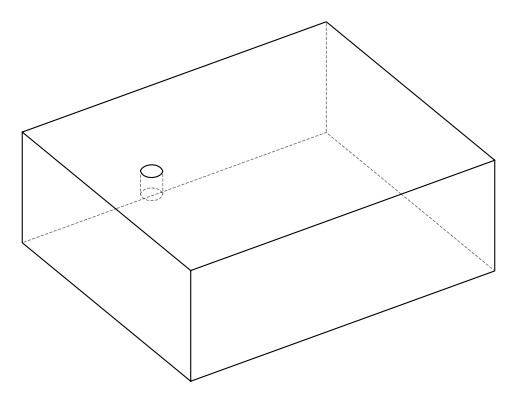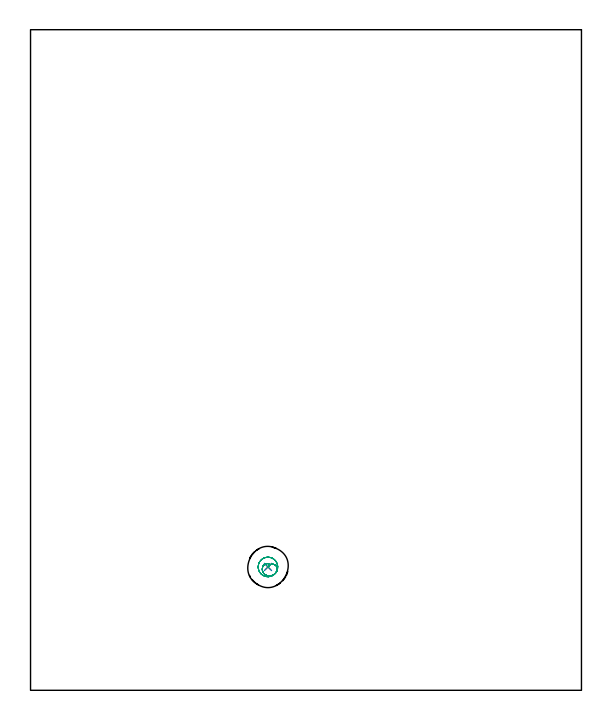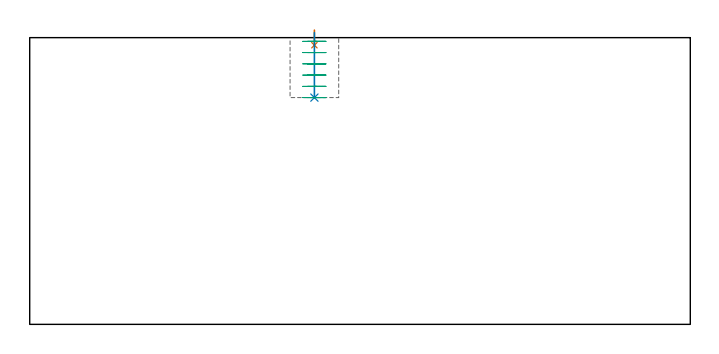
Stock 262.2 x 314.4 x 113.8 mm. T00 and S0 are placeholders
(PLAN: 3 operations, 2 tool changes, 1.4 min)
(1 SPOT_DRILL | STEP1POCKET | NXT0321_9005460120000 | 0.05 min | 182 mm3)
(2 DRILL_BLIND_HOLE_INTO_CENTER | STEP1POCKET | NXT0301_128 | 0.1 min | 2382 mm3)
(3 MILL_ROUGH_BLIND_HOLE_CONTOUR | STEP1POCKET | NXT0201_013 | Spiral | 1.28 min | 4392 mm3)
(TOOL NXT0321_9005460120000 | NC Spot Drill, 142deg, 12mm, Carbide, Uncoated | D12 PA142 FL30 Z2)
(TOOL NXT0301_128 | Carbide Drill 12mm [861.1-1200-036A1-GP GC34] | D12 PA150 FL37.4 Z2)
(TOOL NXT0201_013 | ENDMILL 10mm | D10 FL30 Z4)
(OP 1 SPOT_DRILL)
G17 G21 G94 G90
T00 M6
G54
G17 G0 G90 X113. Y58.7 S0 M3
G43 Z123.8 H0
G94 G81 G98 Z110.8 F250. R116.8
G80
M5
M2
(OP 2 DRILL_BLIND_HOLE_INTO_CENTER)
G17 G21 G94 G90
T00 M6
G54
G17 G0 G90 X113. Y58.7 S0 M3
G43 Z123.8 H1
G94 G81 G98 Z90. F250. R115.8
G80
M5
M2
(OP 3 MILL_ROUGH_BLIND_HOLE_CONTOUR)
G17 G21 G94 G90
T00 M6
G54
G17 G0 G90 X113. Y58.7 S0 M3
G43 Z123.8 H0
Z112.333
G94 G3 X113.17 Y60.24 R0.779 F250.
X110.731 Y59.207 R2.278
X112.251 Y54.728 R3.076
X117.207 Y56.72 R3.923
X114.98 Y62.907 R4.65
X117.207 Y56.72 R-4.65
X116.094 Y59.814 R2.325
X113. Y58.7 R2.325
G0 Z107.867
G3 X113.17 Y60.24 R0.779
X110.731 Y59.207 R2.278
X112.251 Y54.728 R3.076
X117.207 Y56.72 R3.923
X114.98 Y62.907 R4.65
X117.207 Y56.72 R-4.65
X116.094 Y59.814 R2.325
X113. Y58.7 R2.325
G0 Z103.4
G3 X113.17 Y60.24 R0.779
X110.731 Y59.207 R2.278
X112.251 Y54.728 R3.076
X117.207 Y56.72 R3.923
X114.98 Y62.907 R4.65
X117.207 Y56.72 R-4.65
X116.094 Y59.814 R2.325
X113. Y58.7 R2.325
G0 Z98.933
G3 X113.17 Y60.24 R0.779
X110.731 Y59.207 R2.278
X112.251 Y54.728 R3.076
X117.207 Y56.72 R3.923
X114.98 Y62.907 R4.65
X117.207 Y56.72 R-4.65
X116.094 Y59.814 R2.325
X113. Y58.7 R2.325
G0 Z94.467
G3 X113.17 Y60.24 R0.779
X110.731 Y59.207 R2.278
X112.251 Y54.728 R3.076
X117.207 Y56.72 R3.923
X114.98 Y62.907 R4.65
X117.207 Y56.72 R-4.65
X116.094 Y59.814 R2.325
X113. Y58.7 R2.325
G0 Z90.
G3 X113.17 Y60.24 R0.779
X110.731 Y59.207 R2.278
X112.251 Y54.728 R3.076
X117.207 Y56.72 R3.923
X114.98 Y62.907 R4.65
X117.207 Y56.72 R-4.65
X116.094 Y59.814 R2.325
X113. Y58.7 R2.325
G0 Z123.8
M5
M2
